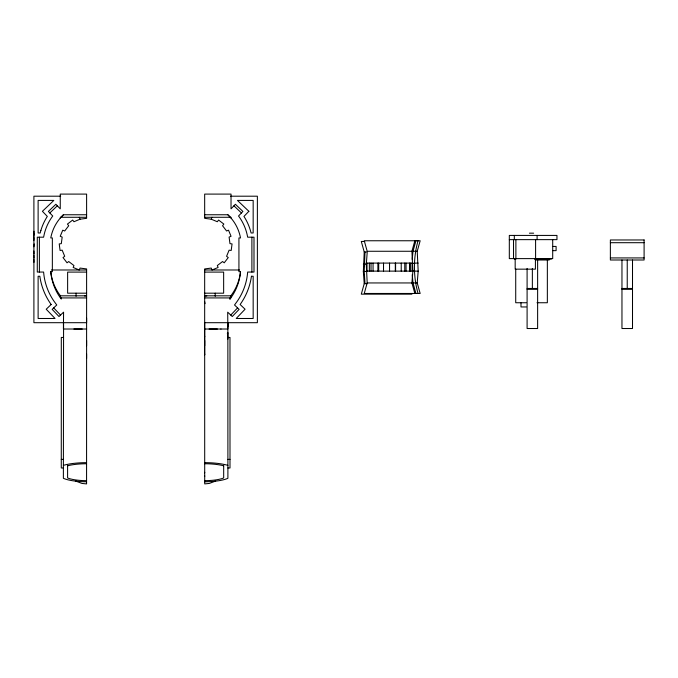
<?xml version="1.0" encoding="UTF-8"?>
<svg xmlns="http://www.w3.org/2000/svg" width="678" height="678" viewBox="0 0 678 678"><rect width="100%" height="100%" fill="white"/><g stroke="black" fill="none" stroke-linecap="round" stroke-linejoin="round"><path stroke-width="1.02" d="M67.597 465.32L67.597 477.965L69.3 478.583A22.628 5.856 0 0 0 86.572 480.66M86.606 318.092L86.572 483.906L81.928 483.431L75.733 481.075M204.671 345.788L204.671 340.475M204.671 336.127L204.671 336.839M204.705 476.448L204.705 475.829M204.705 472.303L204.705 472.846M86.598 358.476L86.606 355.052M86.606 354.713L86.606 353.933M227.867 332.932L227.283 333.356M86.606 329.025L63.418 329.016L63.579 312.16L59.003 316.524L52.172 309.363L56.749 304.99L53.952 301.151A59.342 59.342 0 0 1 43.926 275.065L43.604 272.056L37.282 272.056L37.282 237.19L43.604 237.19L44.265 234.079A49.596 49.596 0 0 1 51.698 217.452L52.748 216.011L48.384 211.434L55.884 204.273L60.257 208.849L60.257 194.094L86.606 194.094L86.606 218.333L80.063 219.197L73.961 221.723L72.673 220.053L67.436 224.071L68.715 225.749L64.698 230.986L62.749 230.181L60.223 236.283L62.173 237.088L61.308 243.639L59.215 243.911L60.079 250.462L62.173 250.182L64.698 256.284L63.029 257.572L67.046 262.81L68.715 261.53L73.961 265.547L73.165 267.463L79.267 269.988L80.063 268.073L86.606 268.937L86.606 322.694L33.9 322.694L33.9 196.196L60.664 196.196M227.766 322.694L227.859 326.686L227.859 322.694L257.377 322.694L257.377 196.196L230.613 196.196M418.046 293.464C413.224 276.573 413.224 257.648 418.046 240.758M364.993 283.65L364.213 271.454L364.993 251.97M411.902 294.159L361.298 294.159L364.23 283.65L363.349 271.454L364.23 251.97L361.298 241.453L364.688 241.453M414.851 293.464L411.919 282.946L412.885 271.124L411.919 251.267L414.851 240.758M411.919 282.946L367.188 282.946L364.256 293.464L420.157 293.464L417.224 282.946L418.182 271.124L417.224 251.267L420.157 240.758L364.256 240.758L367.188 251.267L411.919 251.267M412.207 259.394L413.004 251.267L415.936 240.758M33.9 246.775L34.214 243.927M204.671 329.025L227.867 329.016L227.698 312.16L232.274 316.524L239.105 309.363L234.529 304.99L237.325 301.151A59.342 59.342 0 0 0 247.351 275.065L247.673 272.056L253.996 272.056L253.996 237.19L247.673 237.19L247.012 234.079A49.596 49.596 0 0 0 239.588 217.452L238.529 216.011L242.894 211.434L235.393 204.273L231.029 208.849L231.029 194.094L204.671 194.094L204.671 218.333L211.222 219.197L212.011 217.282M229.969 297.922L229.969 299.083L231.41 295.049A48.511 48.511 0 0 0 240.512 271.675L238.927 271.675L238.927 237.944L240.512 237.944A42.426 42.426 0 0 0 227.859 214.757L204.671 214.757M60.325 217.985L63.418 214.757L86.606 214.757M230.749 315.067L237.58 307.905M49.833 212.96L57.342 205.798M215.545 481.075L209.349 483.431L204.705 483.906L204.671 322.703L227.859 322.694L227.901 478.304A26.857 6.949 0 0 1 204.705 481.761M67.597 465.811L69.241 465.396A26.798 6.933 0 0 1 86.572 463.752M84.496 295.922L86.606 295.82L60.257 295.82M227.698 322.694L227.85 324.313M221.045 329.025L220.816 329.025M60.257 217.282L86.606 217.282M204.671 217.282L231.029 217.282M529.425 233.173L533.645 233.173M509.314 239.639L556.96 239.639L556.96 235.419L509.314 235.419L509.314 258.615L552.706 258.615L552.706 239.639M610.37 242.699L644.1 242.699M552.985 246.436L556.104 246.428L556.104 250.648L552.985 250.648M412.241 251.267L417.224 251.267M364.23 251.97L367.23 251.97L366.323 264.166L364.213 264.166M610.37 257.928L644.1 257.928M514.399 259.081L515.975 259.081M534.815 259.081L536.73 259.081M534.917 259.089L551.358 259.081M535.527 259.996L549.231 259.996M412.885 263.089L366.23 263.089L367.23 283.65L364.23 283.65M415.063 263.089L418.182 263.089M412.538 263.318L414.758 263.318M363.349 264.166L364.069 264.166M51.375 269.988L86.606 269.988M204.671 269.988L239.461 269.988M412.538 270.895L414.758 270.895M366.23 271.124L412.885 271.124M415.063 271.124L418.182 271.124M363.349 271.454L364.069 271.454M364.213 271.454L366.323 271.454M61.308 297.922L61.308 299.083A52.181 52.181 0 0 1 50.765 271.675L52.35 271.675L52.35 237.944L50.765 237.944A42.426 42.426 0 0 1 63.418 214.757M86.606 272.098L67.63 272.098L67.63 293.184L86.606 293.184M204.671 272.098L223.647 272.098L223.647 293.184L204.671 293.184M412.241 282.946L417.224 282.946M527.094 288.464L537.629 288.464M621.963 288.464L632.506 288.464M527.094 289.337L537.629 289.337M621.963 289.337L632.506 289.337M231.029 295.82L204.671 295.82L206.782 295.922M86.606 297.922L60.461 297.922L60.461 295.82L59.867 295.049A48.511 48.511 0 0 1 50.765 271.675M204.671 297.922L230.817 297.922M526.264 302.744L515.721 302.744L515.721 269.013M536.993 302.744L547.349 302.744L547.349 259.521M526.264 306.956L520.992 306.956L520.992 302.744M73.894 329.025L82.224 329.025M209.061 329.025L217.384 329.025M227.867 337.449L229.978 337.449L230.003 467.981L227.893 467.981M63.41 337.449L61.308 337.449L61.274 467.981L63.385 467.981M227.893 459.387L230.003 459.387M61.274 459.387L63.385 459.387M63.579 322.694L63.376 478.304A26.857 6.949 0 0 0 86.572 481.761M223.681 465.811L222.037 465.396A26.798 6.933 0 0 0 204.705 463.752M211.222 219.197L217.324 221.723L218.604 220.053L223.842 224.071L222.562 225.749L226.579 230.986L228.528 230.181L231.054 236.283L229.105 237.088L229.969 243.639L232.062 243.911L231.198 250.462L229.105 250.182L226.579 256.284L228.257 257.572L224.232 262.81L222.562 261.53L217.324 265.547L218.113 267.463L212.011 269.988L211.222 268.073L204.671 268.937L204.671 355.052M233.935 205.798L241.444 212.96M227.859 214.757L230.952 217.985M53.698 307.905L60.528 315.067M79.267 217.282L80.063 219.197M415.936 293.464L413.004 282.946L412.207 274.819M204.671 301.566L205.044 303.642M63.418 323.72L63.427 324.313M204.671 353.933L204.68 354.713M223.681 465.32L223.681 477.965L221.977 478.583A22.628 5.856 0 0 1 204.705 480.66M86.606 345.788L86.606 340.475M632.506 259.996L632.506 328.516L621.963 328.516L621.963 259.996M627.235 259.996L627.235 288.464M537.629 259.996L537.629 328.516L527.094 328.516L527.094 268.429M537.103 235.419L537.103 239.639M535.595 239.639L535.595 258.615M535.417 258.615L535.417 269.158L515.178 269.158L515.178 258.615M532.357 268.429L532.357 288.464M515.89 239.639L515.89 258.615M514.314 235.419L514.314 239.639M513.526 239.639L513.526 258.615M412.088 263.089L412.088 271.124M410.139 263.089L410.139 271.124M409.758 263.089L409.758 271.124M406.054 263.089L406.054 271.124M404.766 263.089L404.766 271.124M401.223 263.089L401.223 271.124M395.596 263.089L395.596 271.124M395.316 263.089L395.316 271.124M389.553 263.089L389.553 271.124M383.519 263.089L383.519 271.124M378.697 263.089L378.697 271.124M377.892 263.089L377.892 271.124M373.061 263.089L373.061 271.124M371.027 263.089L371.027 271.124M369.349 263.089L369.349 271.124M367.018 263.089L367.018 271.124M251.894 237.19L251.894 272.056M227.867 332.788L227.867 339.11M215.214 293.184L215.214 296.345M76.063 293.184L76.063 296.345M39.383 237.19L39.383 272.056M33.9 234.13A39.129 39.129 0 0 1 34.002 231.257M33.9 240.453A39.129 39.129 0 0 1 34.002 237.588M34.002 253.86A39.129 39.129 0 0 1 33.9 250.996M34.002 262.293A39.129 39.129 0 0 1 33.9 259.428M34.002 258.081A39.129 39.129 0 0 1 33.9 255.208M33.9 236.232A39.129 39.129 0 0 1 34.002 233.368M63.385 465.354A31.027 8.026 0 0 1 86.572 462.659M204.705 462.659A31.027 8.026 0 0 1 227.893 465.354M240.512 271.675A52.181 52.181 0 0 1 229.969 299.083M251.436 276.268L251.072 278.599A63.562 63.562 0 0 1 240.792 303.549L240.114 304.49L245.072 309.219L236.232 318.482L253.165 318.482L253.165 276.268L251.436 276.268M40.9 230.359L40.197 232.978L38.121 232.978L38.121 200.417L53.825 200.417L42.417 211.299L47.324 216.435L46.672 217.435A53.816 53.816 0 0 0 40.9 230.359M248.86 211.299L243.953 216.435L244.605 217.435A53.816 53.816 0 0 1 250.377 230.359L251.08 232.978L253.165 232.978L253.165 200.417L237.453 200.417L248.86 211.299M51.172 304.49L46.214 309.219L55.045 318.482L38.121 318.482L38.121 276.268L39.841 276.268L40.205 278.599A63.562 63.562 0 0 0 50.486 303.549L51.172 304.49M644.1 239.97L610.37 239.97L610.37 259.996L644.1 259.996L644.1 239.97"/></g></svg>
